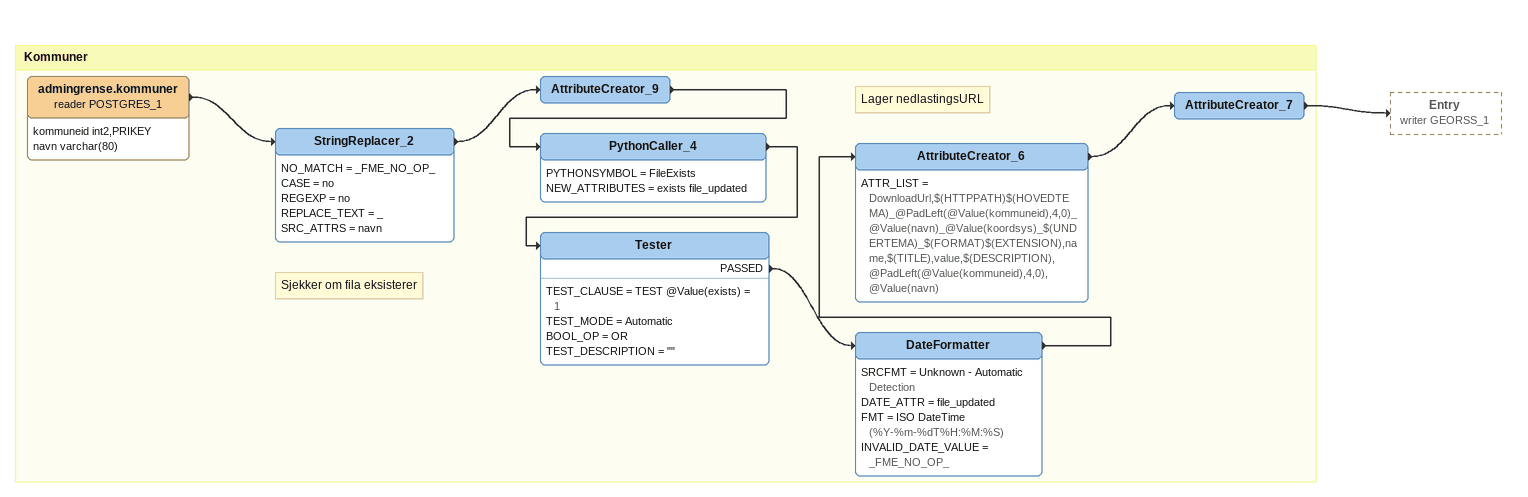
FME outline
Bookmark: Kommuner
admingrense.kommuner (reader POSTGRES_1)
    attributes: kommuneid int2,PRIKEY, navn varchar(80)
    -> StringReplacer_2
StringReplacer_2
    NO_MATCH = _FME_NO_OP_
    CASE = no
    REGEXP = no
    REPLACE_TEXT = _
    SRC_ATTRS = navn
    -> AttributeCreator_9
AttributeCreator_9
    -> PythonCaller_4
Note: Sjekker om fila eksisterer
PythonCaller_4
    PYTHONSYMBOL = FileExists
    NEW_ATTRIBUTES = exists file_updated
    -> Tester
Tester
    TEST_CLAUSE = TEST @Value(exists) = 1
    TEST_MODE = Automatic
    BOOL_OP = OR
    TEST_DESCRIPTION = ""
    PASSED -> DateFormatter
DateFormatter
    SRCFMT = Unknown - Automatic Detection
    DATE_ATTR = file_updated
    FMT = ISO DateTime (%Y-%m-%dT%H:%M:%S)
    INVALID_DATE_VALUE = _FME_NO_OP_
    -> AttributeCreator_6
Note: Lager nedlastingsURL
AttributeCreator_6
    ATTR_LIST = DownloadUrl,$(HTTPPATH)$(HOVEDTEMA)_@PadLeft(@Value(kommuneid),4,0)_@Value(navn)_@Value(koordsys)_$(UNDERTEMA)_$(FORMAT)$(EXTENSION),name,$(TITLE),value,$(DESCRIPTION),  @PadLeft(@Value(kommuneid),4,0), @Value(navn)
    -> AttributeCreator_7
AttributeCreator_7
    -> Entry (writer GEORSS_1)
